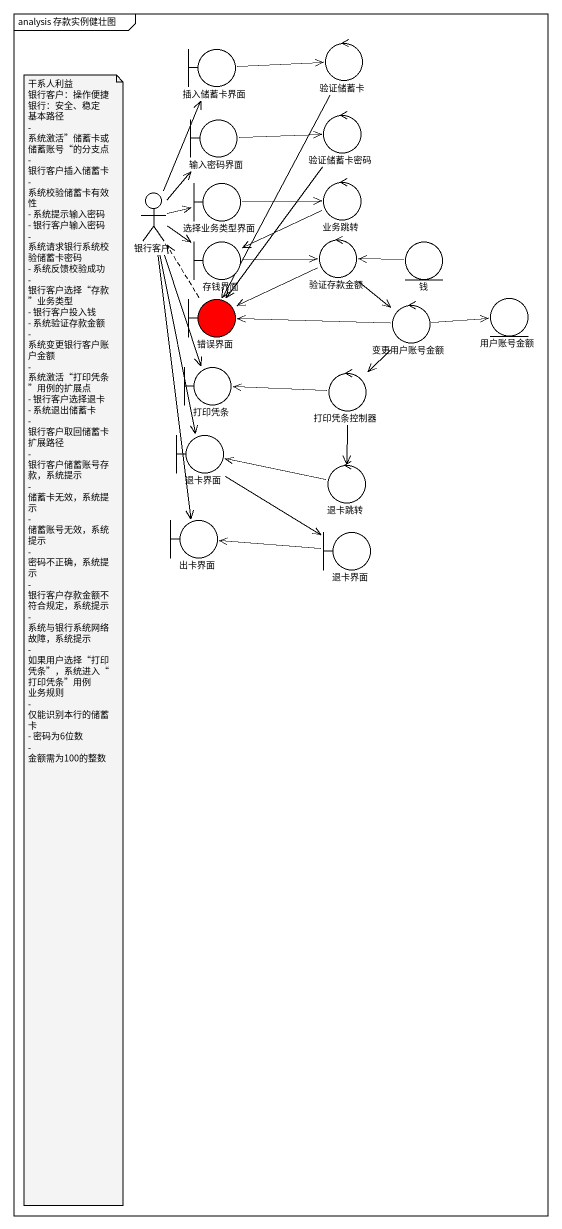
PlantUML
@startuml
mainframe analysis 存款实例健壮图
boundary 插入储蓄卡界面
control 验证储蓄卡
control 验证储蓄卡密码
boundary 输入密码界面
actor 银行客户
boundary 选择业务类型界面
control 业务跳转
boundary 存钱界面
control 验证存款金额
entity 钱
boundary 错误界面 #FF0000
control 变更用户账号金额
entity 用户账号金额
boundary 打印凭条
control 打印凭条控制器
boundary 退卡界面
control 退卡跳转
boundary 出卡界面
boundary "退卡界面" as 退卡界面_2
插入储蓄卡界面 -right-> 验证储蓄卡
验证储蓄卡 --> 错误界面
验证储蓄卡密码 --> 错误界面
输入密码界面 -right-> 验证储蓄卡密码
银行客户 -up-> 插入储蓄卡界面
银行客户 -up-> 输入密码界面
银行客户 -right-> 选择业务类型界面
银行客户 -right-> 存钱界面
银行客户 --> 打印凭条
银行客户 --> 退卡界面
银行客户 --> 出卡界面
选择业务类型界面 -right-> 业务跳转
业务跳转 -left-> 存钱界面
存钱界面 -right-> 验证存款金额
验证存款金额 -left-> 错误界面
验证存款金额 --> 变更用户账号金额
钱 -left-> 验证存款金额
错误界面 .up.> 银行客户
变更用户账号金额 -left-> 错误界面
变更用户账号金额 -right-> 用户账号金额
变更用户账号金额 --> 打印凭条控制器
打印凭条控制器 -left-> 打印凭条
打印凭条控制器 --> 退卡跳转
退卡界面 --> 退卡界面_2
退卡跳转 -left-> 退卡界面
退卡界面_2 -left-> 出卡界面
note as N1
  干系人利益
  银行客户：操作便捷
  银行：安全、稳定
  基本路径
  - 系统激活”储蓄卡或储蓄账号“的分支点
  - 银行客户插入储蓄卡
  - 系统校验储蓄卡有效性
  - 系统提示输入密码
  - 银行客户输入密码
  - 系统请求银行系统校验储蓄卡密码
  - 系统反馈校验成功
  - 银行客户选择“存款”业务类型
  - 银行客户投入钱
  - 系统验证存款金额
  - 系统变更银行客户账户金额
  - 系统激活“打印凭条”用例的扩展点
  - 银行客户选择退卡
  - 系统退出储蓄卡
  - 银行客户取回储蓄卡
  扩展路径
  - 银行客户储蓄账号存款，系统提示
  - 储蓄卡无效，系统提示
  - 储蓄账号无效，系统提示
  - 密码不正确，系统提示
  - 银行客户存款金额不符合规定，系统提示
  - 系统与银行系统网络故障，系统提示
  - 如果用户选择“打印凭条”，系统进入“打印凭条”用例
  业务规则
  - 仅能识别本行的储蓄卡
  - 密码为6位数
  - 金额需为100的整数
end note
@enduml
